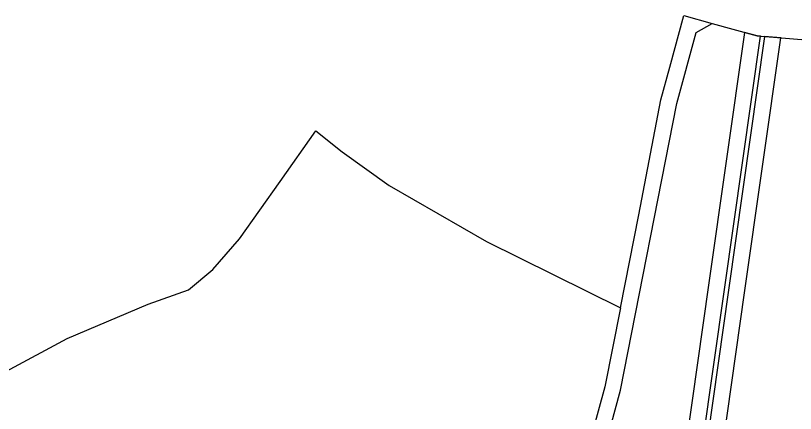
# Model space of a CAD drawing. Extents: x -820725 to -814908, y -1038210 to -1035296.
# Drawn here: x -816727.8 to -816247.1, y -1036355 to -1036109.5 of the extents above; entities that cross this region are included whole.
import ezdxf

# ---------------------------------------------------------------- set-up
doc = ezdxf.new("R2010")
doc.units = 0
doc.header["$MEASUREMENT"] = 0
doc.linetypes.add('0_051C', pattern=[0])
doc.linetypes.add('0_205_2', pattern=[0])
for name, color, linetype in [('20502', 1, 'CONTINUOUS'), ('21900', 1, 'CONTINUOUS'), ('23700', 1, 'CONTINUOUS')]:
    doc.layers.add(name, color=color, linetype=linetype)

msp = doc.modelspace()

# ---------------------------------------------------------------- linework, layer by layer
at = {"layer": '20502', "color": 3, "linetype": '0_205_2'}
for p, q in [((-816324.51, -1036141.28), (-816315.8, -1036109.48)), ((-816315.8, -1036109.48), (-816298.43, -1036114.28)), ((-816298.43, -1036114.28), (-816270.58, -1036121.99)), ((-816270.58, -1036121.99), (-816231.29, -1036125.19)), ((-816329.96, -1036161.44), (-816324.51, -1036141.28)), ((-816343.54, -1036232.45), (-816329.96, -1036161.44)), ((-816564.62, -1036211.94), (-816542.72, -1036180.62)), ((-816542.72, -1036180.62), (-816526.41, -1036193.6)), ((-816526.41, -1036193.6), (-816497.5, -1036214.26)), ((-816589.68, -1036247.32), (-816564.62, -1036211.94)), ((-816497.5, -1036214.26), (-816437.53, -1036248.81)), ((-816354.95, -1036289.91), (-816343.54, -1036232.45)), ((-816606.3, -1036266.17), (-816589.68, -1036247.32)), ((-816437.53, -1036248.81), (-816354.95, -1036289.91)), ((-816621.22, -1036278.65), (-816606.3, -1036266.17)), ((-816646.19, -1036287.5), (-816621.22, -1036278.65)), ((-816695.93, -1036308.71), (-816646.19, -1036287.5)), ((-816733.82, -1036329.08), (-816695.93, -1036308.71))]:
    msp.add_line(p, q, dxfattribs=at)
at = {"layer": '21900', "color": 3, "linetype": 'Continuous'}
for points in [[(-816410.64, -1036464.49), (-816406.22, -1036459.21), (-816383.46, -1036422.25), (-816366.15, -1036382.33), (-816354.83, -1036340.64), (-816320.21, -1036163.69), (-816308.28, -1036119.88), (-816298.43, -1036114.28)], [(-816354.95, -1036289.91), (-816364.61, -1036338.54), (-816375.62, -1036379.12), (-816392.33, -1036417.63), (-816414.34, -1036453.37), (-816441.32, -1036485.62), (-816515.15, -1036563.07)]]:
    msp.add_lwpolyline(points, dxfattribs=at)
at = {"layer": '23700', "color": 255, "linetype": '0_051C'}
for points in [[(-816278.43, -1036119.82), (-816300.54, -1036275.9), (-816320.89, -1036419.59), (-816326.59, -1036459.83), (-816316.41, -1036459.26), (-816311.1, -1036421.76), (-816290.61, -1036277.1), (-816268.66, -1036122.15), (-816270.58, -1036121.99), (-816278.43, -1036119.82)], [(-816266.09, -1036122.36), (-816288.28, -1036279), (-816313.73, -1036459.11), (-816303.53, -1036458.55), (-816302.25, -1036449.49), (-816278.36, -1036280.54), (-816256.13, -1036123.17), (-816266.09, -1036122.36)]]:
    msp.add_lwpolyline(points, close=True, dxfattribs=at)

doc.saveas('drawing.dxf')
